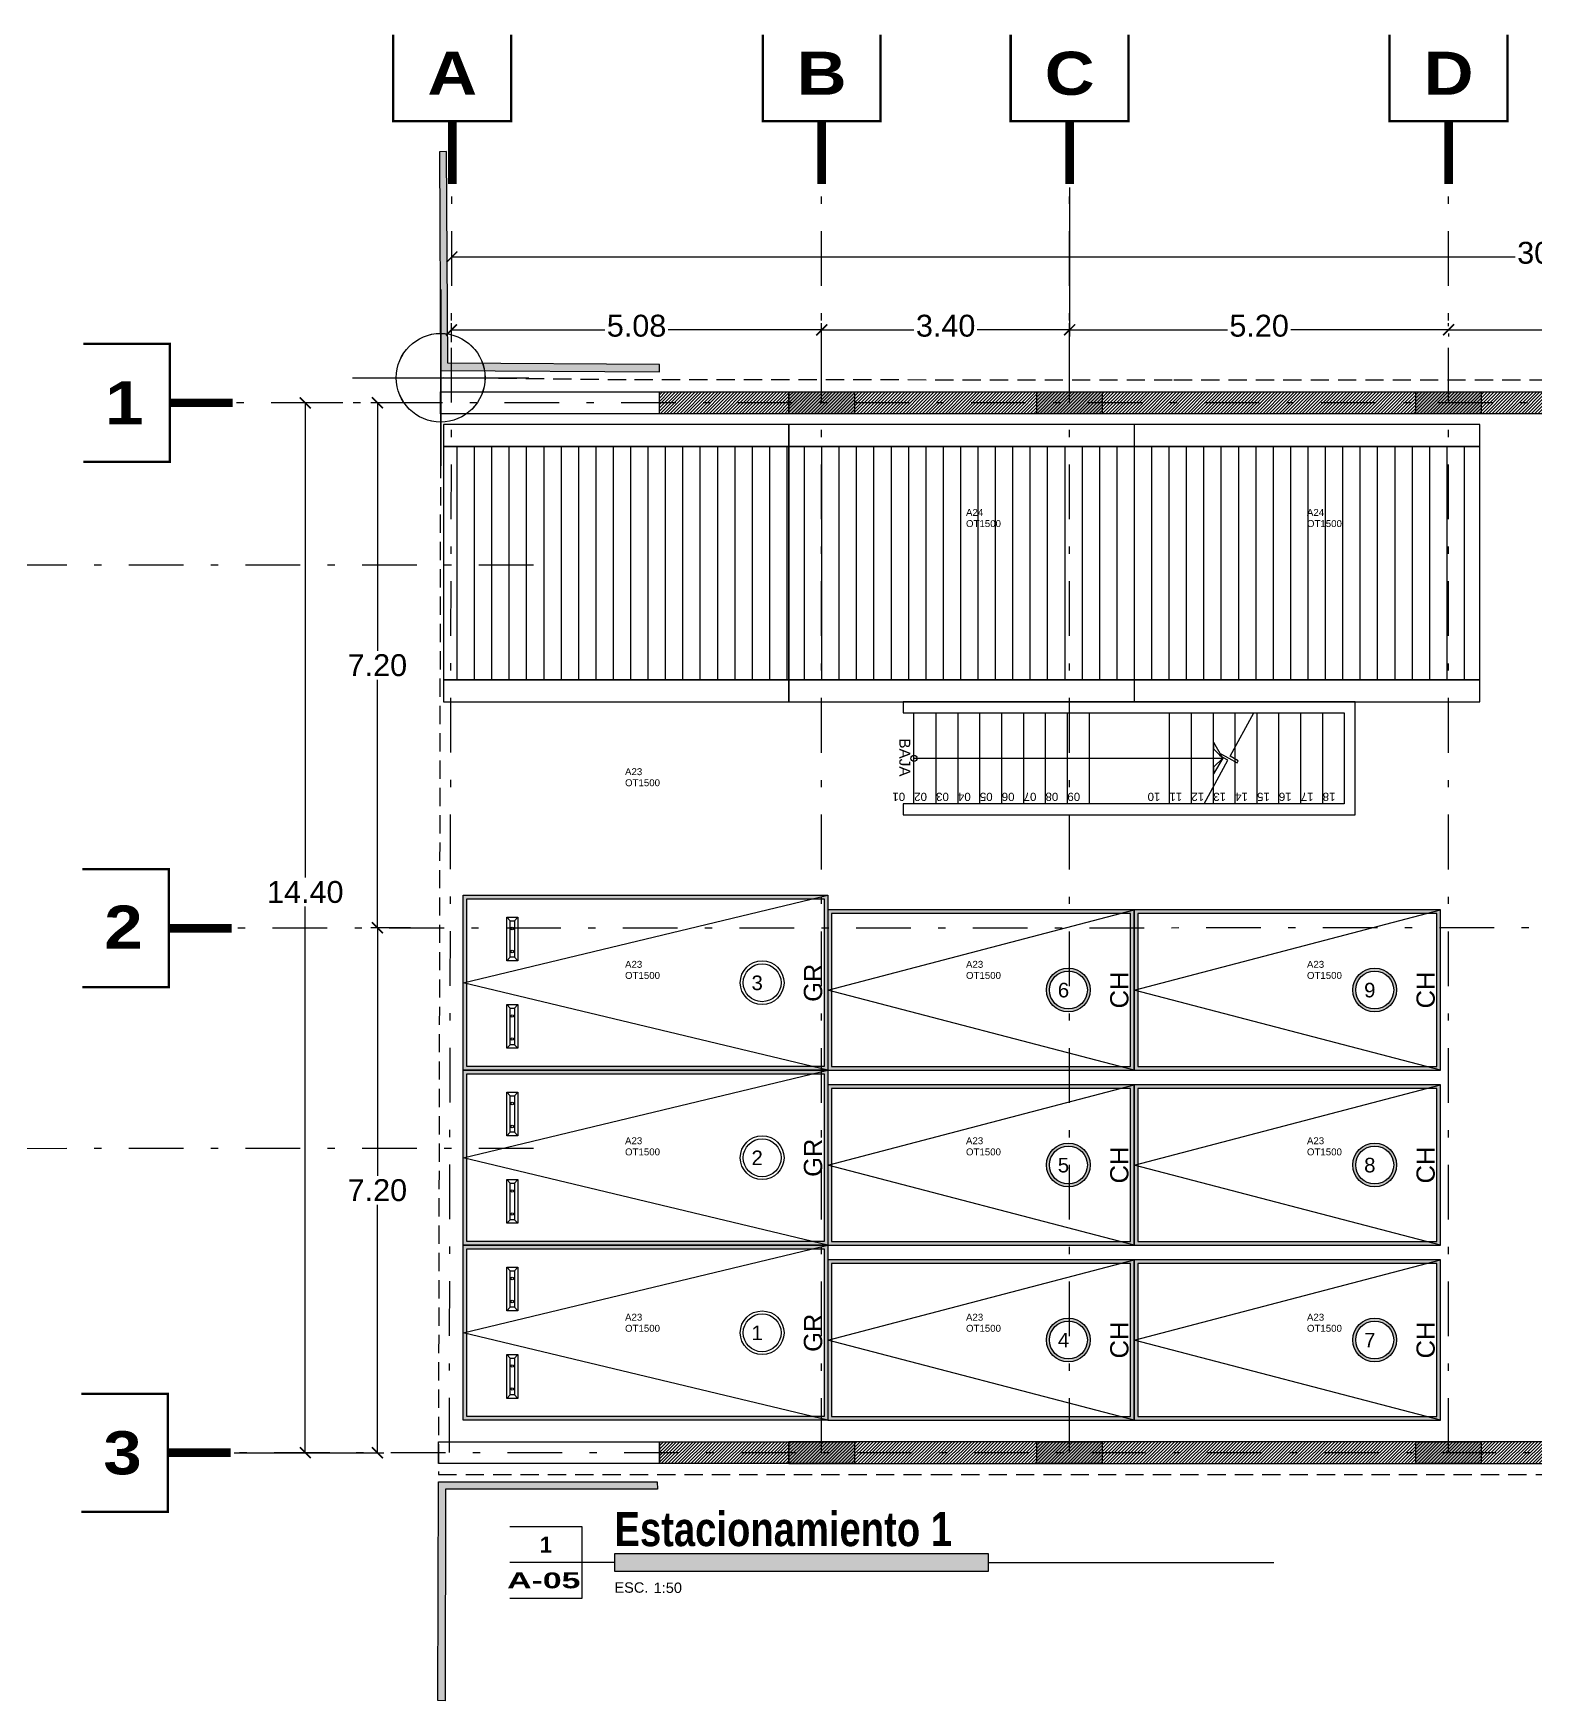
# Model space of a CAD drawing. Header units: millimetres. Extents: x -101 to 3415, y -52 to 1366.
# Drawn here: x 80.83 to 101.43, y 57.75 to 80.62 of the extents above; entities that cross this region are included whole.
import ezdxf
from ezdxf.enums import TextEntityAlignment as Align

# ---------------------------------------------------------------- set-up
doc = ezdxf.new("R2010")
doc.units = ezdxf.units.MM
doc.linetypes.add('XR EJES SUPERIORES$0$DASHDOT2', pattern=[0.5, 0.25, -0.125, 0, -0.125])
doc.linetypes.add('XR LINDERO N$0$A-100a LALA IRAPUATO nave equipo$0$HIDDEN', pattern=[0.375, 0.25, -0.125])
for name, color, linetype in [('00_ARQ', 8, 'Continuous'), ('Texto_Iluminación', 7, 'Continuous'), ('XR EJES SUPERIORES$0$A-COTAS', 8, 'Continuous'), ('XR EJES SUPERIORES$0$A-EJES', 8, 'XR EJES SUPERIORES$0$DASHDOT2')]:
    doc.layers.add(name, color=color, linetype=linetype)
doc.styles.add('prot4', font='swisseb.ttf', dxfattribs={"width": 0.56})
doc.styles.add('TÍTULO', font='arial.ttf', dxfattribs={"height": 0.19})
doc.styles.add('XR EJES SUPERIORES$0$protot1', font='')
doc.styles.add('XR EJES SUPERIORES$0$Standard', font='arial.ttf')
doc.styles.add('XR PB$0$Standard', font='arial.ttf')
doc.styles.add('XR PB$0$XR PLANTA TIPO DE OFICINAS$0$TEXTO-ALB-100', font='arial.ttf', dxfattribs={"height": 0.15})
doc.styles.add('XR SOTANO 2$0$ARIEL', font='arial.ttf')
doc.styles.add('XR SOTANO 2$0$Standard', font='arial.ttf')
doc.styles.get('XR EJES SUPERIORES$0$protot1').set_extended_font_data('Arial Black')
doc.dimstyles.new('XR EJES SUPERIORES$0$PAÑOS50', dxfattribs={"dimscale": 0.5, "dimtxt": 0.6, "dimasz": 0.3, "dimexe": 0.18, "dimexo": 0.1, "dimgap": 0.09, "dimtad": 0, "dimtih": 1, "dimtoh": 1, "dimzin": 0, "dimdsep": 46, "dimtxsty": 'XR EJES SUPERIORES$0$Standard', "dimblk": 'XR EJES SUPERIORES$0$_ArchTick', "dimcen": 0.09, "dimclrd": 256, "dimclre": 256, "dimclrt": 2, "dimadec": 0, "dimazin": 0, "dimtfac": 1, "dimtix": 1, "dimtmove": 2, "dimatfit": 3, "dimldrblk": 'XR EJES SUPERIORES$0$_ArchTick', "dimfxl": 0.18, "dimtvp": 0.18, "dimtolj": 1, "dimtzin": 0, "dimarcsym": 0})
pattern_1 = [(45, (86.41346, 75.89185), (-0.02245064, 0.02245064), [])]

# ---------------------------------------------------------------- blocks, each defined once
blk = doc.blocks.new('XR N1-N2$0$A$C153C7E87')
h = blk.add_hatch()
h.set_pattern_fill('ANSI31', color=256, scale=0.075, angle=45)
h.set_pattern_definition([(270, (-51.7103, 42.0149), (-0.238125, -1e-17), [])])
h.paths.add_polyline_path([(0.041, -4.143), (4.777, -4.143), (4.777, -0.943), (0.041, -0.943)])
for points in [[(0.041, -0.943), (4.777, -0.943), (4.777, -0.643), (0.041, -0.643)], [(0.041, -4.143), (4.777, -4.143), (4.777, -0.943), (0.041, -0.943)], [(0.041, -4.443), (4.777, -4.443), (4.777, -4.143), (0.041, -4.143)]]:
    blk.add_lwpolyline(points, close=True)
blk = doc.blocks.new('XR N1-N2$0$saddaa')
at = {"linetype": 'ByBlock'}
for p, q in [((8.267, 57.39), (8.267, 54.972)), ((7.058, 56.181), (9.475, 56.181))]:
    blk.add_line(p, q, dxfattribs=at)
blk.add_circle((8.267, 56.181), 0.608, dxfattribs=at)
blk = doc.blocks.new('XR COLUMNAS SUPERIORES$0$saddaa')
at = {"linetype": 'ByBlock'}
for p, q in [((8.267, 57.39), (8.267, 54.972)), ((7.058, 56.181), (9.475, 56.181))]:
    blk.add_line(p, q, dxfattribs=at)
blk.add_circle((8.267, 56.181), 0.608, dxfattribs=at)
blk = doc.blocks.new('XR COLUMNAS SUPERIORES')
at = {"layer": '00_ARQ', "linetype": 'ByBlock'}
h = blk.add_hatch(color=256, dxfattribs=at)
h.dxf.hatch_style = 1
h.paths.add_polyline_path([(5.673, -0.493), (4.777, -0.493), (4.777, -0.193), (5.673, -0.193)])
h = blk.add_hatch(color=256, dxfattribs=at)
h.dxf.hatch_style = 1
h.paths.add_polyline_path([(9.073, -0.493), (8.176, -0.493), (8.176, -0.193), (9.073, -0.193)])
h = blk.add_hatch(color=256, dxfattribs=at)
h.dxf.hatch_style = 1
h.paths.add_polyline_path([(14.269, -0.493), (13.373, -0.493), (13.373, -0.193), (14.269, -0.193)])
h = blk.add_hatch(color=256, dxfattribs=at)
h.dxf.hatch_style = 1
h.paths.add_polyline_path([(5.673, -14.89), (4.777, -14.89), (4.777, -14.59), (5.673, -14.59)])
h = blk.add_hatch(color=256, dxfattribs=at)
h.dxf.hatch_style = 1
h.paths.add_polyline_path([(9.073, -14.89), (8.176, -14.89), (8.176, -14.59), (9.073, -14.59)])
h = blk.add_hatch(color=256, dxfattribs=at)
h.dxf.hatch_style = 1
h.paths.add_polyline_path([(14.269, -14.89), (13.373, -14.89), (13.373, -14.59), (14.269, -14.59)])
for points in [[(5.673, -0.493), (4.777, -0.493), (4.777, -0.193), (5.673, -0.193)], [(9.073, -0.493), (8.176, -0.493), (8.176, -0.193), (9.073, -0.193)], [(14.269, -0.493), (13.373, -0.493), (13.373, -0.193), (14.269, -0.193)], [(5.673, -14.89), (4.777, -14.89), (4.777, -14.59), (5.673, -14.59)], [(9.073, -14.89), (8.176, -14.89), (8.176, -14.59), (9.073, -14.59)], [(14.269, -14.89), (13.373, -14.89), (13.373, -14.59), (14.269, -14.59)]]:
    blk.add_lwpolyline(points, close=True, dxfattribs=at)
at = {"layer": '00_ARQ'}
blk.add_blockref('XR COLUMNAS SUPERIORES$0$saddaa', (-8.267, -56.181), dxfattribs=at)
blk.add_blockref('XR COLUMNAS SUPERIORES$0$saddaa', (-8.267, -56.181), dxfattribs=at)
blk = doc.blocks.new('XR LINDERO N$0$saddaa')
at = {"linetype": 'ByBlock'}
for p, q in [((8.267, 57.39), (8.267, 54.972)), ((7.058, 56.181), (9.475, 56.181))]:
    blk.add_line(p, q, dxfattribs=at)
blk.add_circle((8.267, 56.181), 0.608, dxfattribs=at)
blk = doc.blocks.new('XR EJES SUPERIORES$0$saddaa')
at = {"linetype": 'ByBlock'}
for p, q in [((8.267, 57.39), (8.267, 54.972)), ((7.058, 56.181), (9.475, 56.181))]:
    blk.add_line(p, q, dxfattribs=at)
blk.add_circle((8.267, 56.181), 0.608, dxfattribs=at)
blk = doc.blocks.new('XR EJES SUPERIORES$0$EJE_HOR')
at = {"color": 1, "linetype": 'Continuous', "const_width": 0.025}
blk.add_lwpolyline([(-0.616, 0.909), (-0.616, 0.005), (0.616, 0.005), (0.616, 0.909)], dxfattribs=at)
at = {"color": 2, "linetype": 'Continuous', "const_width": 0.09}
blk.add_lwpolyline([(0, 0), (0, -0.652)], dxfattribs=at)
at = {"color": 4, "style": 'XR EJES SUPERIORES$0$protot1', "oblique": 360}
blk.add_attdef('EJE', text='', height=0.45, dxfattribs=at).set_placement((0, 0.279), align=Align.CENTER)
blk = doc.blocks.new('XR EJES SUPERIORES$0$_ArchTick')
at = {"color": 0, "linetype": 'ByBlock', "const_width": 0.15}
blk.add_lwpolyline([(-0.5, -0.5), (0.5, 0.5)], dxfattribs=at)
blk = doc.blocks.new('*D35')
at = {"layer": 'Defpoints', "color": 0, "linetype": 'Continuous', "transparency": 16777216}
for p in [(-0.314, -0.343), (-0.867, -7.542), (-0.361, -7.542)]:
    blk.add_point(p, dxfattribs=at)
at = {"layer": 'XR EJES SUPERIORES$0$A-COTAS', "linetype": 'Continuous', "lineweight": -2, "transparency": 16777216}
for p, q in [((-0.364, -0.343), (-0.957, -0.343)), ((-0.867, -0.343), (-0.867, -3.744)), ((-0.867, -7.542), (-0.867, -4.141)), ((-0.411, -7.542), (-0.957, -7.542))]:
    blk.add_line(p, q, dxfattribs=at)
at = {"layer": 'XR EJES SUPERIORES$0$A-COTAS', "linetype": 'Continuous', "lineweight": -2, "transparency": 16777216, "xscale": 0.15, "yscale": 0.15, "zscale": 0.15}
for p, rotation in [((-0.867, -0.343), 90), ((-0.867, -7.542), 270)]:
    blk.add_blockref('XR EJES SUPERIORES$0$_ArchTick', p, dxfattribs=dict(at, rotation=rotation))
at = {"layer": 'XR EJES SUPERIORES$0$A-COTAS', "color": 2, "linetype": 'Continuous', "transparency": 16777216, "insert": (-0.867, -3.943), "char_height": 0.3, "attachment_point": 5, "style": 'XR EJES SUPERIORES$0$Standard'}
blk.add_mtext('\\A1;7.20', dxfattribs=at)
blk = doc.blocks.new('*D36')
at = {"layer": 'Defpoints', "color": 0, "linetype": 'Continuous', "transparency": 16777216}
for p in [(13.821, 0.657), (13.821, 0.657), (19.38, 0.657)]:
    blk.add_point(p, dxfattribs=at)
at = {"layer": 'XR EJES SUPERIORES$0$A-COTAS', "linetype": 'Continuous', "lineweight": -2, "transparency": 16777216}
for p, q in [((13.821, 0.707), (13.821, 0.747)), ((19.38, 0.707), (19.38, 0.747)), ((13.821, 0.657), (16.166, 0.657)), ((19.38, 0.657), (17.035, 0.657))]:
    blk.add_line(p, q, dxfattribs=at)
at = {"layer": 'XR EJES SUPERIORES$0$A-COTAS', "linetype": 'Continuous', "lineweight": -2, "transparency": 16777216, "xscale": 0.15, "yscale": 0.15, "zscale": 0.15, "rotation": 180}
blk.add_blockref('XR EJES SUPERIORES$0$_ArchTick', (13.821, 0.657), dxfattribs=at)
at = {"layer": 'XR EJES SUPERIORES$0$A-COTAS', "linetype": 'Continuous', "lineweight": -2, "transparency": 16777216, "xscale": 0.15, "yscale": 0.15, "zscale": 0.15}
blk.add_blockref('XR EJES SUPERIORES$0$_ArchTick', (19.38, 0.657), dxfattribs=at)
at = {"layer": 'XR EJES SUPERIORES$0$A-COTAS', "color": 2, "linetype": 'Continuous', "transparency": 16777216, "insert": (16.6, 0.712), "char_height": 0.3, "attachment_point": 5, "style": 'XR EJES SUPERIORES$0$Standard'}
blk.add_mtext('\\A1;5.56', dxfattribs=at)
blk = doc.blocks.new('*D37')
at = {"layer": 'Defpoints', "color": 0, "linetype": 'Continuous', "transparency": 16777216}
for p in [(30.418, 1.657), (30.418, 1.638), (0.155, 1.571)]:
    blk.add_point(p, dxfattribs=at)
at = {"layer": 'XR EJES SUPERIORES$0$A-COTAS', "linetype": 'Continuous', "lineweight": -2, "transparency": 16777216}
for p, q in [((0.155, 1.621), (0.155, 1.747)), ((0.155, 1.657), (14.735, 1.657)), ((30.418, 1.657), (15.837, 1.657)), ((30.418, 1.688), (30.418, 1.747))]:
    blk.add_line(p, q, dxfattribs=at)
at = {"layer": 'XR EJES SUPERIORES$0$A-COTAS', "linetype": 'Continuous', "lineweight": -2, "transparency": 16777216, "xscale": 0.15, "yscale": 0.15, "zscale": 0.15, "rotation": 180}
blk.add_blockref('XR EJES SUPERIORES$0$_ArchTick', (0.155, 1.657), dxfattribs=at)
at = {"layer": 'XR EJES SUPERIORES$0$A-COTAS', "linetype": 'Continuous', "lineweight": -2, "transparency": 16777216, "xscale": 0.15, "yscale": 0.15, "zscale": 0.15}
blk.add_blockref('XR EJES SUPERIORES$0$_ArchTick', (30.418, 1.657), dxfattribs=at)
at = {"layer": 'XR EJES SUPERIORES$0$A-COTAS', "color": 2, "linetype": 'Continuous', "transparency": 16777216, "insert": (15.286, 1.712), "char_height": 0.3, "attachment_point": 5, "style": 'XR EJES SUPERIORES$0$Standard'}
blk.add_mtext('\\A1;30.26', dxfattribs=at)
blk = doc.blocks.new('*D38')
at = {"layer": 'Defpoints', "color": 0, "linetype": 'Continuous', "transparency": 16777216}
for p in [(-1.291, -0.344), (-1.855, -14.741), (-1.467, -14.741)]:
    blk.add_point(p, dxfattribs=at)
at = {"layer": 'XR EJES SUPERIORES$0$A-COTAS', "linetype": 'Continuous', "lineweight": -2, "transparency": 16777216}
for p, q in [((-1.341, -0.344), (-1.945, -0.344)), ((-1.855, -0.344), (-1.855, -6.854)), ((-1.855, -14.741), (-1.855, -7.251)), ((-1.517, -14.741), (-1.945, -14.741))]:
    blk.add_line(p, q, dxfattribs=at)
at = {"layer": 'XR EJES SUPERIORES$0$A-COTAS', "linetype": 'Continuous', "lineweight": -2, "transparency": 16777216, "xscale": 0.15, "yscale": 0.15, "zscale": 0.15}
for p, rotation in [((-1.855, -0.344), 90), ((-1.855, -14.741), 270)]:
    blk.add_blockref('XR EJES SUPERIORES$0$_ArchTick', p, dxfattribs=dict(at, rotation=rotation))
at = {"layer": 'XR EJES SUPERIORES$0$A-COTAS', "color": 2, "linetype": 'Continuous', "transparency": 16777216, "insert": (-1.855, -7.053), "char_height": 0.3, "attachment_point": 5, "style": 'XR EJES SUPERIORES$0$Standard'}
blk.add_mtext('\\A1;14.40', dxfattribs=at)
blk = doc.blocks.new('*D39')
at = {"layer": 'Defpoints', "color": 0, "transparency": 16777216}
for p in [(8.625, 2.657), (8.625, 0.657), (13.821, 0.657)]:
    blk.add_point(p, dxfattribs=at)
at = {"layer": 'XR EJES SUPERIORES$0$A-COTAS', "lineweight": -2, "transparency": 16777216}
for p, q in [((8.625, 2.607), (8.625, 0.567)), ((8.625, 0.657), (10.789, 0.657)), ((13.821, 0.657), (11.657, 0.657)), ((13.821, 0.607), (13.821, 0.567))]:
    blk.add_line(p, q, dxfattribs=at)
at = {"layer": 'XR EJES SUPERIORES$0$A-COTAS', "lineweight": -2, "transparency": 16777216, "xscale": 0.15, "yscale": 0.15, "zscale": 0.15, "rotation": 180}
blk.add_blockref('XR EJES SUPERIORES$0$_ArchTick', (8.625, 0.657), dxfattribs=at)
at = {"layer": 'XR EJES SUPERIORES$0$A-COTAS', "lineweight": -2, "transparency": 16777216, "xscale": 0.15, "yscale": 0.15, "zscale": 0.15}
blk.add_blockref('XR EJES SUPERIORES$0$_ArchTick', (13.821, 0.657), dxfattribs=at)
at = {"layer": 'XR EJES SUPERIORES$0$A-COTAS', "color": 2, "transparency": 16777216, "insert": (11.223, 0.712), "char_height": 0.3, "attachment_point": 5, "style": 'XR EJES SUPERIORES$0$Standard'}
blk.add_mtext('\\A1;5.20', dxfattribs=at)
blk = doc.blocks.new('*D40')
at = {"layer": 'Defpoints', "color": 0, "transparency": 16777216}
for p in [(-0.361, -7.542), (-2.88, -14.741), (-0.867, -14.741)]:
    blk.add_point(p, dxfattribs=at)
at = {"layer": 'XR EJES SUPERIORES$0$A-COTAS', "lineweight": -2, "transparency": 16777216}
for p, q in [((-0.411, -7.542), (-0.957, -7.542)), ((-0.867, -7.542), (-0.867, -10.943)), ((-0.867, -14.741), (-0.867, -11.34)), ((-2.83, -14.741), (-0.777, -14.741))]:
    blk.add_line(p, q, dxfattribs=at)
at = {"layer": 'XR EJES SUPERIORES$0$A-COTAS', "lineweight": -2, "transparency": 16777216, "xscale": 0.15, "yscale": 0.15, "zscale": 0.15}
for p, rotation in [((-0.867, -7.542), 90), ((-0.867, -14.741), 270)]:
    blk.add_blockref('XR EJES SUPERIORES$0$_ArchTick', p, dxfattribs=dict(at, rotation=rotation))
at = {"layer": 'XR EJES SUPERIORES$0$A-COTAS', "color": 2, "transparency": 16777216, "insert": (-0.867, -11.142), "char_height": 0.3, "attachment_point": 5, "style": 'XR EJES SUPERIORES$0$Standard'}
blk.add_mtext('\\A1;7.20', dxfattribs=at)
blk = doc.blocks.new('*D41')
at = {"layer": 'Defpoints', "color": 0, "transparency": 16777216}
for p in [(0.149, 0.657), (0.149, 0.439), (5.225, 0.159)]:
    blk.add_point(p, dxfattribs=at)
at = {"layer": 'XR EJES SUPERIORES$0$A-COTAS', "lineweight": -2, "transparency": 16777216}
for p, q in [((0.149, 0.489), (0.149, 0.747)), ((5.225, 0.209), (5.225, 0.747)), ((0.149, 0.657), (2.252, 0.657)), ((5.225, 0.657), (3.122, 0.657))]:
    blk.add_line(p, q, dxfattribs=at)
at = {"layer": 'XR EJES SUPERIORES$0$A-COTAS', "lineweight": -2, "transparency": 16777216, "xscale": 0.15, "yscale": 0.15, "zscale": 0.15, "rotation": 180}
blk.add_blockref('XR EJES SUPERIORES$0$_ArchTick', (0.149, 0.657), dxfattribs=at)
at = {"layer": 'XR EJES SUPERIORES$0$A-COTAS', "lineweight": -2, "transparency": 16777216, "xscale": 0.15, "yscale": 0.15, "zscale": 0.15}
blk.add_blockref('XR EJES SUPERIORES$0$_ArchTick', (5.225, 0.657), dxfattribs=at)
at = {"layer": 'XR EJES SUPERIORES$0$A-COTAS', "color": 2, "transparency": 16777216, "insert": (2.687, 0.712), "char_height": 0.3, "attachment_point": 5, "style": 'XR EJES SUPERIORES$0$Standard'}
blk.add_mtext('\\A1;5.08', dxfattribs=at)
blk = doc.blocks.new('*D42')
at = {"layer": 'Defpoints', "color": 0, "transparency": 16777216}
for p in [(5.225, 0.657), (5.225, 0.657), (8.625, 0.185)]:
    blk.add_point(p, dxfattribs=at)
at = {"layer": 'XR EJES SUPERIORES$0$A-COTAS', "lineweight": -2, "transparency": 16777216}
for p, q in [((5.225, 0.707), (5.225, 0.747)), ((8.625, 0.235), (8.625, 0.747)), ((5.225, 0.657), (6.491, 0.657)), ((8.625, 0.657), (7.359, 0.657))]:
    blk.add_line(p, q, dxfattribs=at)
at = {"layer": 'XR EJES SUPERIORES$0$A-COTAS', "lineweight": -2, "transparency": 16777216, "xscale": 0.15, "yscale": 0.15, "zscale": 0.15, "rotation": 180}
blk.add_blockref('XR EJES SUPERIORES$0$_ArchTick', (5.225, 0.657), dxfattribs=at)
at = {"layer": 'XR EJES SUPERIORES$0$A-COTAS', "lineweight": -2, "transparency": 16777216, "xscale": 0.15, "yscale": 0.15, "zscale": 0.15}
blk.add_blockref('XR EJES SUPERIORES$0$_ArchTick', (8.625, 0.657), dxfattribs=at)
at = {"layer": 'XR EJES SUPERIORES$0$A-COTAS', "color": 2, "transparency": 16777216, "insert": (6.925, 0.712), "char_height": 0.3, "attachment_point": 5, "style": 'XR EJES SUPERIORES$0$Standard'}
blk.add_mtext('\\A1;3.40', dxfattribs=at)
blk = doc.blocks.new('TÍTULO PLANO')
blk.add_hatch(color=256).paths.add_polyline_path([(1.912, -0.158), (8.747, -0.158), (8.747, 0.158), (1.912, 0.158)])
for p, q in [((1.912, 0), (0, 0)), ((8.747, 0), (13.969, 0))]:
    blk.add_line(p, q)
blk.add_lwpolyline([(0, 0.658), (1.315, 0.658), (1.315, -0.658), (0, -0.658)])
blk.add_lwpolyline([(1.912, -0.158), (8.747, -0.158), (8.747, 0.158), (1.912, 0.158)], close=True)
at = {"style": 'TÍTULO'}
blk.add_text('ESC.', height=0.19, dxfattribs=at).set_placement((1.912, -0.553))
at = {"style": 'prot4', "width": 0.8}
blk.add_attdef('NOMBRE', (1.912, 0.299), '', height=0.45, dxfattribs=at)
at = {"style": 'prot4'}
blk.add_attdef('NUMERO', text='', height=0.289, dxfattribs=at).set_placement((0.658, 0.326), align=Align.MIDDLE_CENTER)
at = {"style": 'prot4', "width": 1.227796}
blk.add_attdef('CLAVE', text='', height=0.289, dxfattribs=at).set_placement((-0.048, -0.472), (1.289, -0.472), align=Align.FIT)
at = {"style": 'TÍTULO'}
blk.add_attdef('ESCALA', (2.63, -0.558), '', height=0.19, dxfattribs=at)
blk = doc.blocks.new('XR SOTANO 2$0$NC')
at = {"layer": '00_ARQ'}
h = blk.add_hatch(color=256, dxfattribs=at)
edge = h.paths.add_edge_path()
edge.add_arc((-335.59, 140.726), 0.3, 0, 360)
edge = h.paths.add_edge_path(flags=16)
edge.add_arc((-335.59, 140.726), 0.26, 0, 360)
for radius in [0.3, 0.26]:
    blk.add_circle((-335.59, 140.726), radius, dxfattribs=at)
blk = doc.blocks.new('XR SOTANO 2$0$Tope_Cajon')
for p, q in [((1271.064, 46.957), (1271.015, 47.003)), ((1271.064, 46.898), (1271.015, 46.853)), ((1271.565, 46.957), (1271.615, 47.003)), ((1271.565, 46.898), (1271.615, 46.853))]:
    blk.add_line(p, q)
for points in [[(1271.615, 46.853), (1271.015, 46.853), (1271.015, 47.003), (1271.615, 47.003)], [(1271.565, 46.898), (1271.064, 46.898), (1271.064, 46.957), (1271.565, 46.957)]]:
    blk.add_lwpolyline(points, close=True)
for centre in [(1271.143, 46.928), (1271.458, 46.928)]:
    blk.add_circle(centre, 0.0178)
blk = doc.blocks.new('XR SOTANO 2$0$Cajon_Grande')
at = {"layer": '00_ARQ', "ltscale": 2}
h = blk.add_hatch(color=256, dxfattribs=at)
h.paths.add_polyline_path([(-36.9, 47.459), (-34.5, 47.459), (-34.5, 42.459), (-36.9, 42.459)])
h.paths.add_polyline_path([(-36.85, 47.409), (-34.55, 47.409), (-34.55, 42.509), (-36.85, 42.509)], flags=16)
at = {"layer": '00_ARQ'}
for points in [[(-36.9, 47.459), (-34.5, 47.459), (-34.5, 42.459), (-36.9, 42.459)], [(-36.9, 47.459), (-34.5, 47.459), (-34.5, 42.459), (-36.9, 42.459)], [(-36.85, 47.409), (-34.55, 47.409), (-34.55, 42.509), (-36.85, 42.509)]]:
    blk.add_lwpolyline(points, close=True, dxfattribs=at)
blk.add_lwpolyline([(-36.9, 42.459), (-35.7, 47.459), (-34.5, 42.459)], dxfattribs=at)
for p in [(-1307.614, -0.144), (-1306.414, -0.144)]:
    blk.add_blockref('XR SOTANO 2$0$Tope_Cajon', p, dxfattribs=at)
at = {"layer": '00_ARQ', "rotation": 270}
blk.add_blockref('XR SOTANO 2$0$NC', (-176.426, -292.232), dxfattribs=at)
at = {"layer": '00_ARQ', "insert": (-35.7, 42.659), "char_height": 0.25, "width": 2.3, "attachment_point": 5, "style": 'XR SOTANO 2$0$ARIEL'}
blk.add_mtext('GR', dxfattribs=at)
blk = doc.blocks.new('XR SOTANO 2$0$Cajon_Chico_sin_tope')
at = {"layer": '00_ARQ', "ltscale": 2}
h = blk.add_hatch(color=256, dxfattribs=at)
h.paths.add_polyline_path([(1238.55, 49.612), (1238.55, 51.712), (1234.45, 51.712), (1234.45, 49.612)], flags=16)
h.paths.add_polyline_path([(1238.6, 49.562), (1238.6, 51.762), (1234.4, 51.762), (1234.4, 49.562)])
at = {"layer": '00_ARQ'}
for points in [[(1238.6, 49.562), (1238.6, 51.762), (1234.4, 51.762), (1234.4, 49.562)], [(1238.6, 49.562), (1238.6, 51.762), (1234.4, 51.762), (1234.4, 49.562)], [(1238.55, 49.612), (1238.55, 51.712), (1234.45, 51.712), (1234.45, 49.612)]]:
    blk.add_lwpolyline(points, close=True, dxfattribs=at)
blk.add_lwpolyline([(1238.6, 49.562), (1234.4, 50.662), (1238.6, 51.762)], dxfattribs=at)
at = {"layer": '00_ARQ', "rotation": 90}
blk.add_blockref('XR SOTANO 2$0$NC', (1378.426, 386.253), dxfattribs=at)
at = {"layer": '00_ARQ', "insert": (1238.4, 50.662), "char_height": 0.25, "width": 2.1, "attachment_point": 5, "rotation": 90, "style": 'XR SOTANO 2$0$ARIEL'}
blk.add_mtext('CH', dxfattribs=at)
blk = doc.blocks.new('XR EJES SUPERIORES')
at = {"layer": 'XR EJES SUPERIORES$0$A-EJES', "color": 251, "linetype": 'XR EJES SUPERIORES$0$DASHDOT2', "ltscale": 3}
for p, q in [((0.12, -14.74), (0.155, 2.657)), ((5.225, -14.741), (5.225, 2.657)), ((8.625, -14.741), (8.625, 2.657)), ((13.821, -14.741), (13.821, 2.657)), ((30.426, -0.343), (-2.851, -0.344)), ((30.447, -7.541), (-2.865, -7.548)), ((30.467, -14.74), (-2.88, -14.741))]:
    blk.add_line(p, q, dxfattribs=at)
blk.add_blockref('XR EJES SUPERIORES$0$saddaa', (-8.267, -56.181))
at = {"layer": 'XR EJES SUPERIORES$0$A-EJES'}
ref = blk.add_blockref('XR EJES SUPERIORES$0$EJE_HOR', (0.16, 3.513), dxfattribs=dict(at, xscale=1.3125, yscale=1.3125, zscale=1.3125))
ref.add_attrib('EJE', 'A', dxfattribs={"layer": '0', "color": 4, "height": 0.591, "style": 'XR EJES SUPERIORES$0$protot1'}).set_placement((0.16, 3.88), align=Align.CENTER)
ref = blk.add_blockref('XR EJES SUPERIORES$0$EJE_HOR', (5.225, 3.513), dxfattribs=dict(at, xscale=1.3125, yscale=1.3125, zscale=1.3125))
ref.add_attrib('EJE', 'B', dxfattribs={"layer": '0', "color": 4, "height": 0.591, "style": 'XR EJES SUPERIORES$0$protot1'}).set_placement((5.225, 3.88), align=Align.CENTER)
ref = blk.add_blockref('XR EJES SUPERIORES$0$EJE_HOR', (8.625, 3.513), dxfattribs=dict(at, xscale=1.3125, yscale=1.3125, zscale=1.3125))
ref.add_attrib('EJE', 'C', dxfattribs={"layer": '0', "color": 4, "height": 0.591, "style": 'XR EJES SUPERIORES$0$protot1'}).set_placement((8.625, 3.88), align=Align.CENTER)
ref = blk.add_blockref('XR EJES SUPERIORES$0$EJE_HOR', (13.821, 3.513), dxfattribs=dict(at, xscale=1.3125, yscale=1.3125, zscale=1.3125))
ref.add_attrib('EJE', 'D', dxfattribs={"layer": '0', "color": 4, "height": 0.591, "style": 'XR EJES SUPERIORES$0$protot1'}).set_placement((13.821, 3.88), align=Align.CENTER)
ref = blk.add_blockref('XR EJES SUPERIORES$0$EJE_HOR', (-3.707, -0.344), dxfattribs=dict(at, xscale=1.3125, yscale=1.3125, zscale=1.3125, rotation=90))
ref.add_attrib('EJE', '1', dxfattribs={"layer": '0', "color": 4, "height": 0.591, "style": 'XR EJES SUPERIORES$0$protot1'}).set_placement((-4.074, -0.344), align=Align.MIDDLE_RIGHT)
ref = blk.add_blockref('XR EJES SUPERIORES$0$EJE_HOR', (-3.72, -7.548), dxfattribs=dict(at, xscale=-1.3125, yscale=1.3125, zscale=1.3125, rotation=90))
ref.add_attrib('EJE', '2', dxfattribs={"layer": '0', "color": 4, "height": 0.591, "style": 'XR EJES SUPERIORES$0$protot1'}).set_placement((-4.086, -7.533), align=Align.MIDDLE_RIGHT)
ref = blk.add_blockref('XR EJES SUPERIORES$0$EJE_HOR', (-3.732, -14.741), dxfattribs=dict(at, xscale=1.3125, yscale=1.3125, zscale=1.3125, rotation=90))
ref.add_attrib('EJE', '3', dxfattribs={"layer": '0', "color": 4, "height": 0.591, "style": 'XR EJES SUPERIORES$0$protot1'}).set_placement((-4.099, -14.741), align=Align.MIDDLE_RIGHT)
at = {"layer": 'XR EJES SUPERIORES$0$A-COTAS'}
for base, p1, p2, picture, middle in [((8.625, 0.657), (13.821, 0.657), (8.625, 2.657), '*D39', (11.223, 0.712)), ((0.149, 0.657), (5.225, 0.159), (0.149, 0.439), '*D41', (2.687, 0.712)), ((5.225, 0.657), (8.625, 0.185), (5.225, 0.657), '*D42', (6.925, 0.712))]:
    dim = blk.add_linear_dim(base=base, p1=p1, p2=p2, dimstyle='XR EJES SUPERIORES$0$PAÑOS50', dxfattribs=at)
    dim.commit()
    dim.dimension.update_dxf_attribs({"geometry": picture, "text_midpoint": middle})
at = {"layer": 'XR EJES SUPERIORES$0$A-COTAS', "linetype": 'Continuous'}
for base, p1, p2, picture, middle in [((30.418, 1.657), (0.155, 1.571), (30.418, 1.638), '*D37', (15.286, 1.712)), ((13.821, 0.657), (19.38, 0.657), (13.821, 0.657), '*D36', (16.6, 0.712))]:
    dim = blk.add_linear_dim(base=base, p1=p1, p2=p2, dimstyle='XR EJES SUPERIORES$0$PAÑOS50', dxfattribs=at)
    dim.commit()
    dim.dimension.update_dxf_attribs({"geometry": picture, "text_midpoint": middle})
dim = blk.add_linear_dim(base=(-1.855, -14.741), p1=(-1.291, -0.344), p2=(-1.467, -14.741), angle=90, dimstyle='XR EJES SUPERIORES$0$PAÑOS50', dxfattribs=at)
dim.commit()
dim.dimension.update_dxf_attribs({"geometry": '*D38', "text_midpoint": (-1.855, -7.053), "dimtype": 128})
dim = blk.add_linear_dim(base=(-0.867, -7.542), p1=(-0.314, -0.343), p2=(-0.361, -7.542), angle=90, dimstyle='XR EJES SUPERIORES$0$PAÑOS50', dxfattribs=at)
dim.commit()
dim.dimension.update_dxf_attribs({"geometry": '*D35', "text_midpoint": (-0.867, -3.943)})
at = {"layer": 'XR EJES SUPERIORES$0$A-COTAS'}
dim = blk.add_linear_dim(base=(-0.867, -14.741), p1=(-0.361, -7.542), p2=(-2.88, -14.741), angle=90, dimstyle='XR EJES SUPERIORES$0$PAÑOS50', dxfattribs=at)
dim.commit()
dim.dimension.update_dxf_attribs({"geometry": '*D40', "text_midpoint": (-0.867, -11.142)})

msp = doc.modelspace()

# ---------------------------------------------------------------- hatches: boundary and pattern name
at = {"layer": '00_ARQ'}
for points in [[(86.396, 78.992), (86.413, 75.992), (89.413, 75.974), (89.416, 76.074), (86.512, 76.091), (86.496, 78.993)], [(86.376, 57.752), (86.382, 60.752), (89.383, 60.753), (89.385, 60.653), (86.482, 60.652), (86.476, 57.751)]]:
    msp.add_hatch(color=256, dxfattribs=at).paths.add_polyline_path(points)
h = msp.add_hatch(dxfattribs=at)
h.set_pattern_fill('ANSI31', color=8, scale=0.01)
h.set_pattern_definition(pattern_1)
h.paths.add_polyline_path([(91.19, 75.399), (89.413, 75.399), (89.413, 75.699), (91.19, 75.699)])
h = msp.add_hatch(dxfattribs=at)
h.set_pattern_fill('ANSI31', color=8, scale=0.01)
h.set_pattern_definition(pattern_1)
h.paths.add_polyline_path([(91.19, 75.699), (111.8, 75.699), (111.8, 75.399), (91.19, 75.399)])
h = msp.add_hatch(dxfattribs=at)
h.set_pattern_fill('ANSI31', color=8, scale=0.01)
h.set_pattern_definition(pattern_1)
h.paths.add_polyline_path([(91.19, 61.002), (89.413, 61.002), (89.413, 61.302), (91.19, 61.302)])
h = msp.add_hatch(dxfattribs=at)
h.set_pattern_fill('ANSI31', color=8, scale=0.01)
h.set_pattern_definition(pattern_1)
h.paths.add_polyline_path([(111.8, 61.302), (91.19, 61.302), (91.19, 61.002), (111.8, 61.002)])

# ---------------------------------------------------------------- linework, layer by layer
for p, q in [((97.015, 70.8, -0.724), (97.016, 70.891, -0.724)), ((97.138, 70.674, -0.724), (97.016, 70.891, -0.724)), ((92.904, 70.674, -0.724), (97.138, 70.674, -0.724)), ((97.138, 70.674, -0.724), (97.011, 70.459, -0.724)), ((97.138, 70.674, -0.724), (97.012, 70.551, -0.724)), ((97.138, 70.674, -0.724), (97.015, 70.8, -0.724)), ((97.012, 70.551, -0.724), (97.011, 70.459, -0.724))]:
    msp.add_line(p, q, dxfattribs=at)
for points, elevation in [([(86.396, 78.992), (86.413, 75.992), (89.413, 75.974), (89.416, 76.074), (86.512, 76.091), (86.496, 78.993)], -1.086), ([(91.19, 75.399), (89.413, 75.399), (89.413, 75.699), (91.19, 75.699)], -0.724), ([(91.19, 75.699), (111.8, 75.699), (111.8, 75.399), (91.19, 75.399)], -0.724), ([(98.804, 70.049), (92.904, 70.049), (92.904, 71.299), (98.804, 71.299)], -0.724), ([(91.19, 61.002), (89.413, 61.002), (89.413, 61.302), (91.19, 61.302)], -0.724), ([(111.8, 61.302), (91.19, 61.302), (91.19, 61.002), (111.8, 61.002)], -0.724), ([(86.376, 57.752), (86.382, 60.752), (89.383, 60.753), (89.385, 60.653), (86.482, 60.652), (86.476, 57.751)], -0.724)]:
    msp.add_lwpolyline(points, close=True, dxfattribs=dict(at, elevation=elevation))
at = {"layer": '00_ARQ', "linetype": 'XR LINDERO N$0$A-100a LALA IRAPUATO nave equipo$0$HIDDEN', "elevation": -0.724}
msp.add_lwpolyline([(86.383, 60.852), (93.178, 60.853), (106.135, 60.854), (117.147, 60.852), (117.113, 67.236), (117.104, 75.849), (105.718, 75.856), (96.446, 75.86), (88.957, 75.863), (86.413, 75.892), (86.383, 60.852)], dxfattribs=at)
at = {"layer": '00_ARQ', "ltscale": 2, "elevation": -0.724}
msp.add_lwpolyline([(89.413, 75.399), (86.412, 75.399), (86.413, 75.699), (89.413, 75.699)], dxfattribs=at)
at = {"layer": '00_ARQ', "elevation": -0.724}
for points in [[(98.804, 71.299), (98.804, 70.049), (92.754, 70.049), (92.754, 69.899), (98.954, 69.899), (98.954, 71.449), (92.754, 71.449), (92.754, 71.299), (98.804, 71.299)], [(93.204, 71.299), (93.204, 70.049)], [(93.504, 71.299), (93.504, 70.049)], [(93.804, 71.299), (93.804, 70.049)], [(94.104, 71.299), (94.104, 70.049)], [(94.404, 71.299), (94.404, 70.049)], [(94.704, 71.299), (94.704, 70.049)], [(95.004, 71.299), (95.004, 70.049)], [(95.304, 71.299), (95.304, 70.049)], [(96.404, 71.299), (96.404, 70.049)], [(96.704, 71.299), (96.704, 70.049)], [(96.882, 70.049), (97.208, 70.646), (97.096, 70.707), (97.111, 70.735), (97.223, 70.674), (97.335, 70.613), (97.351, 70.641), (97.238, 70.702), (97.564, 71.299)], [(97.004, 71.299), (97.004, 70.049)], [(97.304, 71.299), (97.304, 70.049)], [(97.604, 71.299), (97.604, 70.049)], [(97.904, 71.299), (97.904, 70.049)], [(98.204, 71.299), (98.204, 70.049)], [(98.504, 71.299), (98.504, 70.049)], [(98.804, 71.149), (98.804, 70.049)]]:
    msp.add_lwpolyline(points, dxfattribs=at)
at = {"layer": '00_ARQ', "ltscale": 2, "elevation": -0.724}
msp.add_lwpolyline([(89.413, 61.002), (86.384, 61.002), (86.384, 61.302), (89.413, 61.302)], close=True, dxfattribs=at)
at = {"layer": '00_ARQ'}
msp.add_circle((92.904, 70.674, -0.724), 0.0423, dxfattribs=at)
at = {"layer": 'XR EJES SUPERIORES$0$A-EJES', "color": 251, "linetype": 'XR EJES SUPERIORES$0$DASHDOT2', "ltscale": 3}
for p, q in [((87.687, 73.322), (54.375, 73.316)), ((87.688, 65.322), (54.376, 65.316))]:
    msp.add_line(p, q, dxfattribs=at)

# ---------------------------------------------------------------- block references
at = {"layer": '00_ARQ'}
for name, p in [('XR EJES SUPERIORES', (86.413, 75.892, -0.724)), ('XR COLUMNAS SUPERIORES', (86.413, 75.892, -0.724)), ('XR N1-N2$0$saddaa', (78.147, 19.711, -0.724)), ('XR LINDERO N$0$saddaa', (78.147, 19.711, -0.724)), ('XR SOTANO 2$0$Cajon_Chico_sin_tope', (-1142.679, 16.834)), ('XR SOTANO 2$0$Cajon_Chico_sin_tope', (-1138.479, 16.834)), ('XR SOTANO 2$0$Cajon_Chico_sin_tope', (-1142.679, 14.434)), ('XR SOTANO 2$0$Cajon_Chico_sin_tope', (-1138.479, 14.434)), ('XR SOTANO 2$0$Cajon_Chico_sin_tope', (-1142.679, 12.034)), ('XR SOTANO 2$0$Cajon_Chico_sin_tope', (-1138.479, 12.034))]:
    msp.add_blockref(name, p, dxfattribs=at)
at = {"layer": '00_ARQ', "color": 8}
for p in [(86.413, 75.892, -0.724), (91.149, 75.892, -0.724), (95.884, 75.892, -0.724)]:
    msp.add_blockref('XR N1-N2$0$A$C153C7E87', p, dxfattribs=at)
at = {"layer": '00_ARQ', "rotation": 90}
for p in [(134.18, 103.296), (134.18, 100.896), (134.18, 98.496)]:
    msp.add_blockref('XR SOTANO 2$0$Cajon_Grande', p, dxfattribs=at)
at = {"layer": '00_ARQ'}
ref = msp.add_blockref('TÍTULO PLANO', (87.363, 59.646, -0.724), dxfattribs=dict(at, xscale=0.75, yscale=0.75, zscale=0.75))
ref.add_attrib('ESCALA', '1:50', (89.335, 59.228, -0.724), dxfattribs={"layer": '0', "height": 0.1425, "style": 'TÍTULO'})
ref.add_attrib('NOMBRE', 'Estacionamiento 1', (88.797, 59.87, -0.724), dxfattribs={"layer": '0', "height": 0.46875, "style": 'prot4', "width": 0.8})
ref.add_attrib('CLAVE', 'A-05', dxfattribs={"layer": '0', "height": 0.217, "style": 'prot4', "width": 1.227796}).set_placement((87.326, 59.292, -0.724), (88.33, 59.292, -0.724), align=Align.FIT)
ref.add_attrib('NUMERO', '1', dxfattribs={"layer": '0', "height": 0.217, "style": 'prot4'}).set_placement((87.856, 59.891, -0.724), align=Align.MIDDLE_CENTER)

# ---------------------------------------------------------------- texts
at = {"layer": '00_ARQ', "insert": (92.777, 70.686, -0.724), "char_height": 0.15, "width": 0.29416, "attachment_point": 5, "rotation": 269.9993, "style": 'XR PB$0$XR PLANTA TIPO DE OFICINAS$0$TEXTO-ALB-100'}
msp.add_mtext('BAJA', dxfattribs=at)
at = {"layer": '00_ARQ', "ltscale": 2, "char_height": 0.1125, "width": 0.21412, "attachment_point": 1, "rotation": 180, "style": 'XR PB$0$Standard'}
for s, insert in [('01', (92.782, 70.089, -0.724)), ('02', (93.082, 70.089, -0.724)), ('03', (93.382, 70.089, -0.724)), ('04', (93.682, 70.089, -0.724)), ('05', (93.982, 70.089, -0.724)), ('06', (94.282, 70.089, -0.724)), ('07', (94.582, 70.089, -0.724)), ('08', (94.882, 70.089, -0.724)), ('09', (95.182, 70.089, -0.724)), ('10', (96.282, 70.089, -0.724)), ('11', (96.582, 70.089, -0.724)), ('12', (96.882, 70.089, -0.724)), ('13', (97.182, 70.089, -0.724)), ('14', (97.482, 70.089, -0.724)), ('15', (97.782, 70.089, -0.724)), ('16', (98.082, 70.089, -0.724)), ('17', (98.382, 70.089, -0.724)), ('18', (98.682, 70.089, -0.724))]:
    msp.add_mtext(s, dxfattribs=dict(at, insert=insert))
at = {"layer": '00_ARQ', "char_height": 0.2, "attachment_point": 1, "style": 'XR SOTANO 2$0$Standard'}
for s, insert in [('3', (90.676, 67.695)), ('6', (94.876, 67.595)), ('9', (99.076, 67.595)), ('2', (90.676, 65.295)), ('5', (94.876, 65.195)), ('8', (99.076, 65.195)), ('1', (90.676, 62.895)), ('4', (94.876, 62.795)), ('7', (99.076, 62.795))]:
    msp.add_mtext_dynamic_manual_height_columns(s, width=0.98373, gutter_width=12.5, heights=[0], dxfattribs=dict(at, insert=insert))
at = {"layer": 'Texto_Iluminación', "ltscale": 0.3, "style": 'TÍTULO'}
for s, p in [('A24', (93.617, 73.998, 0.362)), ('A24', (98.292, 73.998, 0.362)), ('OT1500', (93.617, 73.845, 0.362)), ('OT1500', (98.292, 73.845, 0.362)), ('A23', (88.942, 70.443, 0.362)), ('OT1500', (88.942, 70.291, 0.362)), ('A23', (88.942, 67.801, 0.362)), ('OT1500', (88.942, 67.649, 0.362)), ('A23', (93.617, 67.801, 0.362)), ('OT1500', (93.617, 67.649, 0.362)), ('A23', (98.292, 67.801, 0.362)), ('OT1500', (98.292, 67.649, 0.362)), ('A23', (88.942, 65.382, 0.362)), ('A23', (93.617, 65.382, 0.362)), ('A23', (98.292, 65.382, 0.362)), ('OT1500', (88.942, 65.229, 0.362)), ('OT1500', (93.617, 65.229, 0.362)), ('OT1500', (98.292, 65.229, 0.362)), ('A23', (88.942, 62.962, 0.362)), ('OT1500', (88.942, 62.81, 0.362)), ('A23', (93.617, 62.962, 0.362)), ('OT1500', (93.617, 62.81, 0.362)), ('A23', (98.292, 62.962, 0.362)), ('OT1500', (98.292, 62.81, 0.362))]:
    msp.add_text(s, height=0.095, dxfattribs=at).set_placement(p)

doc.saveas('drawing.dxf')
